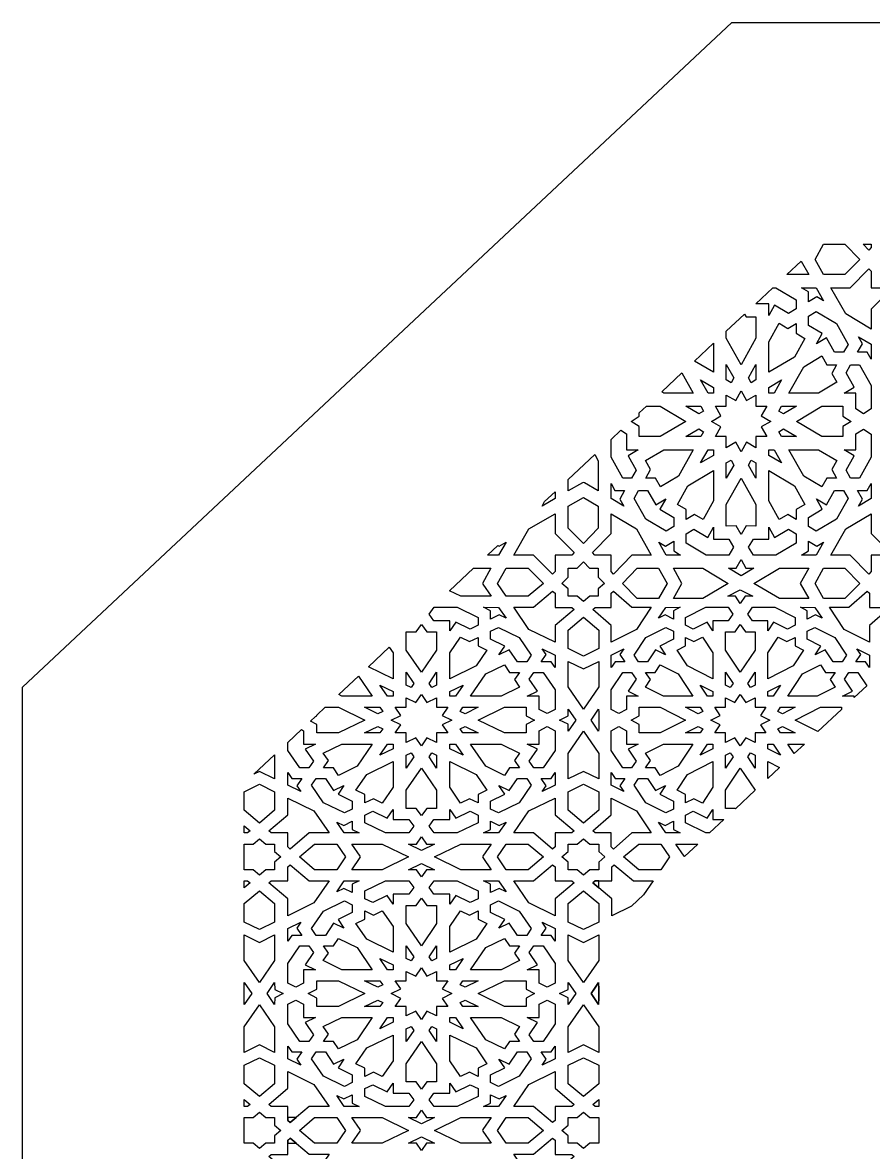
# Model space of a CAD drawing. Extents: x -340 to 340, y -250 to 250.
# Drawn here: x -340 to -148, y -5 to 250 of the extents above; entities that cross this region are included whole.
import ezdxf

# ---------------------------------------------------------------- set-up
doc = ezdxf.new("R2010")
doc.units = 0
doc.layers.add('LAYER_1', color=18, linetype='CONTINUOUS')

msp = doc.modelspace()

# ---------------------------------------------------------------- linework, layer by layer
at = {"layer": 'LAYER_1'}
for points in [[(-340, -250), (-340, 100), (-180, 250), (340, 250), (340, -250)], [(-154.43, 200), (-151.09, 196.56), (-154.43, 193.12), (-159.26, 193.12), (-161.19, 196.56), (-159.26, 200)], [(-148.53, 199.22), (-149.07, 198.67), (-150.36, 199.99), (-148.53, 199.99)], [(-162.6, 193.12), (-167.56, 193.12), (-164.31, 196.17)], [(-148.53, 193.9), (-148.53, 190.15), (-144.88, 190.15), (-144.34, 189.6), (-148.52, 185.31), (-148.52, 180.83), (-154.27, 184.25), (-157.6, 190.17), (-153.24, 190.17), (-149.07, 194.46)], [(-165.44, 187.46), (-165.44, 185.38), (-167.19, 184.34), (-170.33, 186.22), (-171.64, 183.89), (-171.64, 186.57), (-174.55, 186.57), (-170.72, 190.16), (-170.01, 190.16)], [(-160.93, 190.16), (-159.28, 187.24), (-160.81, 188.13), (-162.7, 187.01), (-162.7, 189.24), (-164.22, 190.17)], [(-176.72, 183.6), (-174.53, 183.61), (-174.53, 178.75), (-177.87, 172.8), (-181.21, 178.75), (-181.21, 180.33), (-177.08, 184.2)], [(-156.38, 182.08), (-153.75, 177.39), (-154.76, 175.59), (-156.78, 175.59), (-158.6, 178.83), (-160.85, 177.49), (-159.55, 179.81), (-162.7, 181.68), (-162.7, 183.75), (-160.95, 184.79)], [(-167.34, 181), (-165.44, 182.13), (-165.44, 179.88), (-163.49, 178.72), (-165.85, 174.52), (-171.64, 171.09), (-171.64, 177.96), (-169.28, 182.16)], [(-148.52, 177.41), (-148.52, 174.03), (-149.41, 175.59), (-151.59, 175.59), (-150.5, 177.53), (-151.37, 179.1)], [(-184.1, 171.09), (-188.37, 173.62), (-184.1, 177.62)], [(-158.53, 172.78), (-156.34, 172.78), (-157.43, 170.83), (-156.31, 168.83), (-160.4, 166.4), (-167.08, 166.4), (-163.74, 172.35), (-159.65, 174.77)], [(-188.66, 166.4), (-195.34, 166.4), (-195.79, 166.66), (-191.22, 170.95)], [(-179.54, 169.84), (-180.15, 168.74), (-181.21, 169.37), (-181.21, 172.82)], [(-174.53, 169.37), (-175.59, 168.74), (-176.2, 169.84), (-174.53, 172.82)], [(-148.52, 168.08), (-148.52, 162.85), (-150.27, 161.74), (-152.01, 162.84), (-152.01, 166.4), (-154.62, 166.4), (-152.36, 167.74), (-154.18, 170.98), (-153.17, 172.78), (-151.15, 172.78)], [(-184.1, 167.66), (-184.1, 166.4), (-185.33, 166.4), (-187, 169.38)], [(-170.42, 166.4), (-171.64, 166.4), (-171.64, 167.66), (-168.74, 169.38)], [(-176.65, 164.69), (-174.53, 165.95), (-174.53, 163.43), (-172.08, 163.43), (-173.31, 161.26), (-171.19, 160), (-173.31, 158.74), (-172.08, 156.57), (-174.53, 156.57), (-174.53, 154.05), (-176.65, 155.31), (-177.87, 153.13), (-179.09, 155.31), (-181.21, 154.05), (-181.21, 156.57), (-183.66, 156.57), (-182.44, 158.74), (-184.56, 160), (-182.44, 161.26), (-183.66, 163.43), (-181.21, 163.43), (-181.21, 165.95), (-179.09, 164.69), (-177.87, 166.87)], [(-196.12, 163.43), (-190.33, 160), (-196.12, 156.57), (-200.84, 156.57), (-200.84, 158.82), (-202.71, 160), (-200.84, 161.18), (-200.84, 161.93), (-199.23, 163.43)], [(-186.99, 163.43), (-186.38, 162.34), (-187.44, 161.71), (-190.34, 163.43)], [(-168.3, 161.71), (-169.36, 162.34), (-168.75, 163.43), (-165.4, 163.43)], [(-154.9, 161.18), (-153.03, 160), (-154.9, 158.82), (-154.9, 156.57), (-159.62, 156.57), (-165.41, 160), (-159.62, 163.43), (-154.9, 163.43)], [(-186.38, 157.66), (-186.99, 156.57), (-190.34, 156.57), (-187.44, 158.29)], [(-165.4, 156.57), (-168.75, 156.57), (-169.36, 157.66), (-168.3, 158.29)], [(-148.52, 157.15), (-148.52, 151.92), (-151.15, 147.22), (-153.17, 147.22), (-154.18, 149.02), (-152.36, 152.26), (-154.62, 153.6), (-152.01, 153.6), (-152.01, 157.16), (-150.27, 158.26)], [(-203.73, 157.16), (-203.73, 153.6), (-201.12, 153.6), (-203.38, 152.26), (-201.56, 149.02), (-202.57, 147.22), (-204.59, 147.22), (-207.22, 151.92), (-207.22, 155.94), (-205.04, 157.99)], [(-192, 147.65), (-196.09, 145.23), (-197.21, 147.22), (-199.4, 147.22), (-198.31, 149.17), (-199.44, 151.17), (-195.34, 153.6), (-188.66, 153.6)], [(-184.1, 152.34), (-187, 150.62), (-185.33, 153.6), (-184.1, 153.6)], [(-170.42, 153.6), (-168.74, 150.62), (-171.64, 152.34), (-171.64, 153.6)], [(-160.4, 153.6), (-156.31, 151.17), (-157.43, 149.17), (-156.34, 147.22), (-158.53, 147.22), (-159.65, 145.23), (-163.74, 147.65), (-167.08, 153.6)], [(-210.09, 151.12), (-210.1, 144.3), (-213.24, 146.17), (-213.45, 146.22), (-213.66, 146.17), (-216.89, 144.3), (-216.89, 146.88), (-210.88, 152.51)], [(-179.54, 150.16), (-181.21, 147.18), (-181.21, 150.63), (-180.15, 151.26)], [(-174.53, 150.63), (-174.53, 147.18), (-176.2, 150.16), (-175.59, 151.26)], [(-184.1, 142.04), (-186.46, 137.84), (-188.41, 139), (-190.3, 137.87), (-190.3, 140.12), (-192.25, 141.28), (-189.89, 145.48), (-184.1, 148.91)], [(-165.85, 145.48), (-163.49, 141.28), (-165.44, 140.12), (-165.44, 137.87), (-167.34, 139), (-169.28, 137.84), (-171.64, 142.04), (-171.64, 148.91)], [(-206.33, 144.41), (-204.15, 144.41), (-205.24, 142.47), (-204.37, 140.9), (-207.22, 142.59), (-207.23, 145.97)], [(-174.53, 141.25), (-174.53, 136.39), (-176.72, 136.4), (-177.87, 134.47), (-179.02, 136.4), (-181.21, 136.39), (-181.21, 141.25), (-177.87, 147.2)], [(-148.52, 142.59), (-151.37, 140.9), (-150.5, 142.47), (-151.59, 144.41), (-149.41, 144.41), (-148.52, 145.97)], [(-219.85, 142.59), (-222.77, 140.9), (-222.2, 141.9), (-219.84, 144.11)], [(-210.1, 140.87), (-210.1, 135.91), (-213.45, 132.47), (-216.89, 135.91), (-216.89, 140.87), (-213.45, 142.86)], [(-197.14, 141.17), (-194.89, 142.51), (-196.19, 140.19), (-193.04, 138.32), (-193.04, 136.25), (-194.79, 135.21), (-199.36, 137.92), (-201.99, 142.61), (-200.99, 144.41), (-198.96, 144.41)], [(-154.76, 144.41), (-153.75, 142.61), (-156.38, 137.92), (-160.95, 135.21), (-162.7, 136.25), (-162.7, 138.32), (-159.55, 140.19), (-160.85, 142.51), (-158.6, 141.17), (-156.78, 144.41)], [(-219.84, 134.69), (-215.54, 130.4), (-216.1, 129.85), (-219.85, 129.85), (-219.85, 126.1), (-220.4, 125.54), (-224.69, 129.83), (-229.17, 129.83), (-225.75, 135.75), (-219.84, 139.17)], [(-201.47, 135.75), (-198.14, 129.83), (-202.5, 129.83), (-206.68, 125.54), (-207.21, 126.1), (-207.21, 129.85), (-210.86, 129.85), (-211.4, 130.4), (-207.23, 134.69), (-207.23, 139.17)], [(-148.52, 134.69), (-144.34, 130.4), (-144.88, 129.85), (-148.53, 129.85), (-148.53, 126.1), (-149.07, 125.54), (-153.24, 129.83), (-157.6, 129.83), (-154.27, 135.75), (-148.52, 139.17)], [(-184.1, 133.43), (-180.63, 133.43), (-179.57, 131.64), (-180.64, 129.84), (-185.74, 129.84), (-190.3, 132.54), (-190.3, 134.62), (-188.56, 135.66), (-185.41, 133.78), (-184.1, 136.11)], [(-170.33, 133.78), (-167.19, 135.66), (-165.44, 134.62), (-165.44, 132.54), (-170.01, 129.84), (-175.1, 129.84), (-176.18, 131.64), (-175.11, 133.43), (-171.64, 133.43), (-171.64, 136.11)], [(-232.59, 129.84), (-235.07, 129.84), (-232.73, 132.03), (-232.47, 131.87), (-230.9, 132.76)], [(-193.04, 130.76), (-191.53, 129.83), (-194.81, 129.84), (-196.46, 132.76), (-194.93, 131.87), (-193.04, 132.99)], [(-160.81, 131.87), (-159.28, 132.76), (-160.93, 129.84), (-164.22, 129.83), (-162.7, 130.76), (-162.7, 132.99)], [(-212.06, 126.87), (-210.1, 126.87), (-210.1, 124.86), (-208.73, 123.44), (-210.1, 122.24), (-210.1, 120.55), (-212.04, 120.55), (-213.44, 119.35), (-214.86, 120.55), (-216.87, 120.55), (-216.87, 122.24), (-218.29, 123.44), (-216.88, 124.86), (-216.88, 126.87), (-214.87, 126.87), (-213.45, 128.28)], [(-176.78, 126.88), (-175.02, 126.86), (-177.87, 125.18), (-180.72, 126.86), (-178.96, 126.88), (-177.87, 128.82)], [(-234.31, 126.88), (-236.26, 123.44), (-236.17, 123.27), (-234.3, 120.54), (-241.13, 120.54), (-243.66, 121.78), (-238.23, 126.88)], [(-225.91, 126.88), (-222.48, 123.44), (-222.48, 123.44), (-225.91, 120.54), (-230.88, 120.54), (-232.87, 123.44), (-230.88, 126.88)], [(-194.55, 123.44), (-196.48, 120), (-201.31, 120), (-204.65, 123.44), (-201.31, 126.88), (-196.48, 126.88)], [(-180.76, 123.44), (-180.76, 123.44), (-180.76, 123.43), (-186.51, 120), (-193.14, 120), (-191.21, 123.44), (-193.14, 126.88), (-186.51, 126.88)], [(-162.6, 126.88), (-164.53, 123.44), (-162.6, 120), (-169.24, 120), (-174.99, 123.43), (-174.98, 123.44), (-174.99, 123.44), (-169.24, 126.88)], [(-154.43, 126.88), (-151.09, 123.44), (-154.43, 120), (-159.26, 120), (-161.19, 123.44), (-159.26, 126.88)], [(-219.85, 121.21), (-219.85, 118.04), (-216.1, 118.04), (-215.55, 117.57), (-219.84, 113.95), (-219.84, 110.17), (-225.75, 113.06), (-229.17, 118.05), (-224.69, 118.05), (-220.4, 121.67)], [(-202.5, 118.05), (-198.17, 118.05), (-201.48, 113.06), (-207.19, 110.17), (-207.19, 113.95), (-211.34, 117.57), (-210.8, 118.04), (-207.18, 118.04), (-207.18, 121.21), (-206.64, 121.67)], [(-175.22, 120.56), (-176.97, 120.55), (-178.05, 118.91), (-179.13, 120.55), (-180.87, 120.56), (-178.05, 121.98)], [(-148.92, 121.21), (-148.92, 118.04), (-145.29, 118.04), (-144.76, 117.57), (-148.9, 113.95), (-148.9, 110.17), (-154.62, 113.06), (-157.92, 118.05), (-153.6, 118.05), (-149.45, 121.67)], [(-237.23, 115.76), (-237.23, 114.01), (-239.02, 113.14), (-242.26, 114.72), (-243.6, 112.75), (-243.6, 115.02), (-247.17, 115.02), (-248.26, 116.53), (-247.16, 118.05), (-241.92, 118.05)], [(-232.59, 118.04), (-230.9, 115.58), (-232.47, 116.33), (-234.41, 115.38), (-234.41, 117.27), (-235.97, 118.05)], [(-193.11, 117.27), (-193.11, 115.38), (-194.98, 116.33), (-196.5, 115.58), (-194.87, 118.04), (-191.6, 118.05)], [(-180.8, 118.05), (-179.73, 116.53), (-180.79, 115.02), (-184.23, 115.02), (-184.23, 112.75), (-185.53, 114.72), (-188.66, 113.14), (-190.39, 114.01), (-190.39, 115.76), (-185.86, 118.05)], [(-165.7, 115.76), (-165.7, 114.01), (-167.44, 113.14), (-170.56, 114.72), (-171.86, 112.75), (-171.86, 115.02), (-175.31, 115.02), (-176.37, 116.53), (-175.3, 118.05), (-170.24, 118.05)], [(-161.23, 118.04), (-159.59, 115.58), (-161.11, 116.33), (-162.98, 115.38), (-162.98, 117.27), (-164.49, 118.05)], [(-210, 112.92), (-210, 108.73), (-213.44, 107.05), (-216.88, 108.73), (-216.88, 112.92), (-213.44, 115.82)], [(-248.82, 112.51), (-246.57, 112.51), (-246.57, 108.41), (-250, 103.39), (-253.44, 108.41), (-253.44, 112.51), (-251.18, 112.51), (-250, 114.13)], [(-227.92, 111.22), (-225.21, 107.26), (-226.25, 105.75), (-228.33, 105.75), (-230.2, 108.48), (-232.51, 107.35), (-231.18, 109.3), (-234.41, 110.88), (-234.41, 112.64), (-232.62, 113.51)], [(-193.11, 112.64), (-193.11, 110.88), (-196.23, 109.3), (-194.94, 107.35), (-197.18, 108.48), (-198.99, 105.75), (-201, 105.75), (-202, 107.26), (-199.38, 111.22), (-194.84, 113.51)], [(-176.91, 112.51), (-174.73, 112.51), (-174.73, 108.41), (-178.05, 103.39), (-181.37, 108.41), (-181.37, 112.51), (-179.19, 112.51), (-178.05, 114.13)], [(-156.72, 111.22), (-154.1, 107.26), (-155.1, 105.75), (-157.11, 105.75), (-158.91, 108.48), (-161.15, 107.35), (-159.86, 109.3), (-162.98, 110.88), (-162.98, 112.64), (-161.25, 113.51)], [(-239.18, 110.31), (-237.23, 111.26), (-237.23, 109.37), (-235.23, 108.39), (-237.65, 104.84), (-243.6, 101.94), (-243.6, 107.74), (-241.17, 111.29)], [(-184.23, 107.74), (-184.23, 101.94), (-189.98, 104.84), (-192.32, 108.39), (-190.39, 109.37), (-190.39, 111.26), (-188.51, 110.31), (-186.58, 111.29)], [(-167.59, 110.31), (-165.7, 111.26), (-165.7, 109.37), (-163.77, 108.39), (-166.12, 104.84), (-171.86, 101.94), (-171.86, 107.74), (-169.52, 111.29)], [(-256.4, 107.74), (-256.4, 101.94), (-261.94, 104.64), (-257.28, 109.02)], [(-219.85, 107.28), (-219.84, 104.43), (-220.76, 105.75), (-223, 105.75), (-221.88, 107.38), (-222.77, 108.71)], [(-205.22, 107.38), (-204.14, 105.75), (-206.3, 105.75), (-207.19, 104.43), (-207.18, 107.28), (-204.36, 108.71)], [(-148.91, 107.28), (-148.9, 104.43), (-149.8, 105.75), (-151.96, 105.75), (-150.88, 107.38), (-151.73, 108.71)], [(-230.13, 103.37), (-227.87, 103.37), (-229, 101.72), (-227.84, 100.04), (-232.05, 97.99), (-238.92, 97.99), (-235.48, 103.01), (-231.28, 105.06)], [(-210, 100.08), (-213.44, 95.09), (-213.44, 95.09), (-213.45, 95.09), (-216.88, 100.08), (-216.88, 105.83), (-213.44, 104.16), (-210, 105.83)], [(-192.08, 103.01), (-188.76, 97.99), (-195.39, 97.99), (-199.46, 100.04), (-198.34, 101.72), (-199.42, 103.37), (-197.25, 103.37), (-196.13, 105.06)], [(-158.84, 103.37), (-156.67, 103.37), (-157.76, 101.72), (-156.64, 100.04), (-160.7, 97.99), (-167.34, 97.99), (-164.02, 103.01), (-159.96, 105.06)], [(-261.09, 97.99), (-267.96, 97.99), (-268.67, 98.34), (-264.2, 102.53)], [(-251.72, 100.89), (-252.35, 99.97), (-253.44, 100.5), (-253.44, 103.4)], [(-246.57, 100.5), (-247.66, 99.97), (-248.29, 100.89), (-246.57, 103.4)], [(-219.84, 99.41), (-219.84, 94.99), (-221.64, 94.05), (-223.43, 94.98), (-223.43, 97.99), (-226.11, 97.99), (-223.79, 99.12), (-225.66, 101.85), (-224.62, 103.37), (-222.55, 103.37)], [(-202.57, 103.37), (-201.57, 101.85), (-203.37, 99.12), (-201.13, 97.99), (-203.72, 97.99), (-203.72, 94.98), (-205.45, 94.05), (-207.19, 94.99), (-207.19, 99.41), (-204.57, 103.37)], [(-179.7, 100.89), (-180.31, 99.97), (-181.37, 100.5), (-181.37, 103.4)], [(-174.73, 100.5), (-175.78, 99.97), (-176.39, 100.89), (-174.73, 103.4)], [(-149.54, 100.36), (-152.37, 97.7), (-152.37, 97.99), (-154.97, 97.99), (-152.72, 99.12), (-154.53, 101.85), (-153.53, 103.37), (-151.52, 103.37)], [(-256.4, 99.05), (-256.4, 97.99), (-257.66, 97.99), (-259.39, 100.51)], [(-242.34, 97.99), (-243.6, 97.99), (-243.6, 99.05), (-240.62, 100.51)], [(-184.23, 99.05), (-184.23, 97.99), (-185.45, 97.99), (-187.11, 100.51)], [(-170.65, 97.99), (-171.86, 97.99), (-171.86, 99.05), (-168.98, 100.51)], [(-248.75, 96.55), (-246.57, 97.61), (-246.57, 95.48), (-244.05, 95.48), (-245.31, 93.65), (-243.13, 92.58), (-245.31, 91.52), (-244.05, 89.69), (-246.57, 89.69), (-246.57, 87.56), (-248.75, 88.62), (-250, 86.79), (-251.26, 88.62), (-253.44, 87.56), (-253.44, 89.69), (-255.95, 89.69), (-254.69, 91.52), (-256.87, 92.58), (-254.69, 93.65), (-255.95, 95.48), (-253.44, 95.48), (-253.44, 97.61), (-251.26, 96.55), (-250, 98.38)], [(-176.83, 96.55), (-174.73, 97.61), (-174.73, 95.48), (-172.3, 95.48), (-173.51, 93.65), (-171.41, 92.58), (-173.51, 91.52), (-172.3, 89.69), (-174.73, 89.69), (-174.73, 87.56), (-176.83, 88.62), (-178.05, 86.79), (-179.26, 88.62), (-181.37, 87.56), (-181.37, 89.69), (-183.79, 89.69), (-182.58, 91.52), (-184.68, 92.58), (-182.58, 93.65), (-183.79, 95.48), (-181.37, 95.48), (-181.37, 97.61), (-179.26, 96.55), (-178.05, 98.38)], [(-262.81, 92.58), (-268.75, 89.69), (-273.61, 89.69), (-273.61, 91.59), (-275.06, 92.34), (-273.91, 93.42), (-273.61, 93.58), (-273.61, 93.71), (-271.71, 95.48), (-268.75, 95.48)], [(-258.75, 94.56), (-259.84, 94.03), (-262.82, 95.48), (-259.38, 95.48)], [(-237.19, 95.48), (-240.17, 94.03), (-241.26, 94.56), (-240.63, 95.48)], [(-226.4, 95.48), (-226.4, 93.58), (-224.48, 92.58), (-226.4, 91.59), (-226.4, 89.69), (-231.25, 89.69), (-237.2, 92.58), (-231.25, 95.48)], [(-215.18, 92.58), (-216.86, 90.11), (-216.88, 91.64), (-218.82, 92.58), (-216.88, 93.53), (-216.86, 95.06)], [(-210.01, 94.43), (-210.01, 90.74), (-210.02, 90.11), (-211.7, 92.58), (-210.02, 95.06)], [(-190.42, 92.58), (-196.16, 89.69), (-200.85, 89.69), (-200.85, 91.59), (-202.71, 92.58), (-200.85, 93.58), (-200.85, 95.48), (-196.16, 95.48)], [(-186.49, 94.56), (-187.55, 94.03), (-190.43, 95.48), (-187.1, 95.48)], [(-165.66, 95.48), (-168.54, 94.03), (-169.6, 94.56), (-168.99, 95.48)], [(-155.24, 95.48), (-155.24, 95.01), (-160.58, 90.01), (-165.68, 92.58), (-159.93, 95.48)], [(-276.58, 90.19), (-276.58, 87.18), (-273.89, 87.18), (-276.22, 86.05), (-274.35, 83.31), (-275.38, 81.8), (-277.46, 81.8), (-280.17, 85.76), (-280.17, 87.56), (-277.08, 90.45)], [(-258.75, 90.61), (-259.38, 89.69), (-262.82, 89.69), (-259.84, 91.14)], [(-237.19, 89.69), (-240.63, 89.69), (-241.26, 90.61), (-240.17, 91.14)], [(-219.84, 90.18), (-219.84, 85.76), (-222.55, 81.8), (-224.62, 81.8), (-225.66, 83.31), (-223.79, 86.05), (-226.11, 87.18), (-223.43, 87.18), (-223.43, 90.19), (-221.64, 91.12)], [(-210, 85.09), (-210, 79.34), (-213.44, 81.01), (-216.88, 79.34), (-216.88, 85.09), (-213.45, 90.08), (-213.44, 90.08), (-213.44, 90.08)], [(-203.72, 90.19), (-203.72, 87.18), (-201.13, 87.18), (-203.37, 86.05), (-201.57, 83.31), (-202.57, 81.8), (-204.57, 81.8), (-207.19, 85.76), (-207.19, 90.18), (-205.45, 91.12)], [(-186.49, 90.61), (-187.1, 89.69), (-190.43, 89.69), (-187.55, 91.14)], [(-165.66, 89.69), (-168.99, 89.69), (-169.6, 90.61), (-168.54, 91.14)], [(-261.09, 87.18), (-264.53, 82.16), (-268.72, 80.11), (-269.88, 81.8), (-272.13, 81.8), (-271.01, 83.45), (-272.16, 85.13), (-267.96, 87.18)], [(-256.4, 87.18), (-256.4, 86.12), (-259.39, 84.66), (-257.66, 87.18)], [(-240.62, 84.66), (-243.6, 86.12), (-243.6, 87.18), (-242.34, 87.18)], [(-227.84, 85.13), (-229, 83.45), (-227.87, 81.8), (-230.13, 81.8), (-231.28, 80.11), (-235.48, 82.16), (-238.92, 87.18), (-232.05, 87.18)], [(-188.76, 87.18), (-192.08, 82.16), (-196.13, 80.11), (-197.25, 81.8), (-199.42, 81.8), (-198.34, 83.45), (-199.46, 85.13), (-195.39, 87.18)], [(-184.23, 87.18), (-184.23, 86.12), (-187.11, 84.66), (-185.45, 87.18)], [(-168.98, 84.66), (-171.86, 86.12), (-171.86, 87.18), (-170.65, 87.18)], [(-165.91, 85.02), (-167.34, 87.18), (-163.6, 87.18)], [(-283.13, 79.34), (-286.56, 81.01), (-287.79, 80.41), (-283.13, 84.78)], [(-251.72, 84.28), (-253.44, 81.76), (-253.44, 84.67), (-252.35, 85.2)], [(-246.57, 84.67), (-246.57, 81.76), (-248.29, 84.28), (-247.66, 85.2)], [(-179.7, 84.28), (-181.37, 81.76), (-181.37, 84.67), (-180.31, 85.2)], [(-174.73, 84.67), (-174.73, 81.76), (-176.39, 84.28), (-175.78, 85.2)], [(-256.4, 77.43), (-258.83, 73.88), (-260.83, 74.85), (-262.78, 73.9), (-262.78, 75.8), (-264.78, 76.78), (-262.35, 80.33), (-256.4, 83.22)], [(-246.57, 76.76), (-246.57, 72.66), (-248.82, 72.66), (-250, 71.04), (-251.18, 72.66), (-253.44, 72.66), (-253.44, 76.76), (-250, 81.78)], [(-237.65, 80.33), (-235.23, 76.78), (-237.23, 75.8), (-237.23, 73.9), (-239.18, 74.85), (-241.17, 73.88), (-243.6, 77.43), (-243.6, 83.22)], [(-184.23, 77.43), (-186.58, 73.88), (-188.51, 74.85), (-190.39, 73.9), (-190.39, 75.8), (-192.32, 76.78), (-189.98, 80.33), (-184.23, 83.22)], [(-174.73, 76.76), (-174.73, 76.75), (-179.15, 72.6), (-179.19, 72.66), (-181.37, 72.66), (-181.37, 76.76), (-178.05, 81.78)], [(-169.23, 81.9), (-171.86, 79.43), (-171.86, 83.22)], [(-279.25, 79.42), (-277.01, 79.42), (-278.13, 77.79), (-277.24, 76.46), (-280.16, 77.89), (-280.17, 80.74)], [(-269.81, 76.69), (-267.49, 77.82), (-268.83, 75.87), (-265.6, 74.29), (-265.6, 72.53), (-267.39, 71.66), (-272.08, 73.94), (-274.79, 77.91), (-273.76, 79.42), (-271.68, 79.42)], [(-226.25, 79.42), (-225.21, 77.91), (-227.92, 73.94), (-232.62, 71.66), (-234.41, 72.53), (-234.41, 74.29), (-231.18, 75.87), (-232.51, 77.82), (-230.2, 76.69), (-228.33, 79.42)], [(-219.85, 77.89), (-222.77, 76.46), (-221.88, 77.79), (-223, 79.42), (-220.76, 79.42), (-219.84, 80.74)], [(-206.3, 79.42), (-204.14, 79.42), (-205.22, 77.79), (-204.36, 76.46), (-207.18, 77.89), (-207.19, 80.74)], [(-197.18, 76.69), (-194.94, 77.82), (-196.23, 75.87), (-193.11, 74.29), (-193.11, 72.53), (-194.84, 71.66), (-199.38, 73.94), (-202, 77.91), (-201, 79.42), (-198.99, 79.42)], [(-283.13, 76.44), (-283.13, 72.25), (-286.56, 69.35), (-290, 72.25), (-290, 76.44), (-286.56, 78.12)], [(-210, 76.44), (-210, 72.25), (-213.44, 69.35), (-216.88, 72.25), (-216.88, 76.44), (-213.44, 78.12)], [(-274.26, 72.11), (-270.84, 67.12), (-275.31, 67.12), (-279.6, 63.5), (-280.16, 63.96), (-280.16, 67.13), (-283.91, 67.13), (-284.46, 67.6), (-280.17, 71.22), (-280.17, 75)], [(-219.84, 71.22), (-215.55, 67.6), (-216.1, 67.13), (-219.85, 67.13), (-219.85, 63.96), (-220.4, 63.5), (-224.69, 67.12), (-229.17, 67.12), (-225.75, 72.11), (-219.84, 75)], [(-201.48, 72.11), (-198.17, 67.12), (-202.5, 67.12), (-206.64, 63.5), (-207.18, 63.96), (-207.18, 67.13), (-210.8, 67.13), (-211.34, 67.6), (-207.19, 71.22), (-207.19, 75)], [(-256.4, 70.15), (-252.84, 70.15), (-251.74, 68.64), (-252.85, 67.12), (-258.09, 67.12), (-262.78, 69.41), (-262.78, 71.16), (-260.98, 72.03), (-257.75, 70.45), (-256.4, 72.42)], [(-242.26, 70.45), (-239.02, 72.03), (-237.23, 71.16), (-237.23, 69.41), (-241.92, 67.12), (-247.16, 67.12), (-248.26, 68.64), (-247.17, 70.15), (-243.6, 70.15), (-243.6, 72.42)], [(-184.23, 70.15), (-181.76, 70.15), (-185, 67.12), (-185.86, 67.12), (-190.39, 69.41), (-190.39, 71.16), (-188.66, 72.03), (-185.53, 70.45), (-184.23, 72.42)], [(-265.6, 67.9), (-264.04, 67.12), (-267.41, 67.13), (-269.1, 69.59), (-267.53, 68.84), (-265.6, 69.79)], [(-232.47, 68.84), (-230.9, 69.59), (-232.59, 67.13), (-235.97, 67.12), (-234.41, 67.9), (-234.41, 69.79)], [(-193.11, 67.9), (-191.6, 67.12), (-194.87, 67.13), (-196.5, 69.59), (-194.98, 68.84), (-193.11, 69.79)], [(-288.67, 67.6), (-289.22, 67.13), (-289.99, 67.13), (-289.99, 68.71)], [(-285.15, 64.62), (-283.14, 64.62), (-283.14, 62.93), (-281.72, 61.72), (-283.14, 60.52), (-283.14, 58.82), (-285.15, 58.82), (-286.56, 57.63), (-287.98, 58.82), (-289.99, 58.82), (-289.99, 60.52), (-289.99, 61.72), (-289.99, 62.93), (-289.99, 64.62), (-287.98, 64.62), (-286.56, 65.82)], [(-267.14, 61.72), (-269.13, 58.82), (-274.1, 58.82), (-277.54, 61.72), (-274.1, 64.63), (-269.13, 64.63)], [(-252.96, 61.72), (-258.88, 58.82), (-265.7, 58.82), (-263.84, 61.55), (-263.78, 61.72), (-263.84, 61.9), (-265.7, 64.63), (-258.88, 64.63)], [(-248.88, 64.62), (-247.08, 64.61), (-250, 63.19), (-252.93, 64.61), (-251.12, 64.62), (-250, 66.26)], [(-234.3, 64.63), (-236.17, 61.9), (-236.22, 61.72), (-236.17, 61.55), (-234.3, 58.82), (-241.13, 58.82), (-247.05, 61.72), (-241.13, 64.63)], [(-225.91, 64.63), (-222.47, 61.72), (-225.91, 58.82), (-230.88, 58.82), (-232.87, 61.72), (-230.88, 64.63)], [(-212.02, 64.62), (-210.01, 64.62), (-210.01, 62.93), (-208.59, 61.72), (-210.01, 60.52), (-210.01, 58.82), (-212.02, 58.82), (-213.44, 57.63), (-213.44, 57.63), (-213.44, 57.63), (-214.86, 58.82), (-216.87, 58.82), (-216.87, 60.52), (-218.29, 61.72), (-216.87, 62.93), (-216.87, 64.62), (-214.86, 64.62), (-213.44, 65.82)], [(-194.02, 61.72), (-196, 58.82), (-200.97, 58.82), (-204.41, 61.72), (-200.97, 64.63), (-196, 64.63)], [(-190.68, 61.79), (-190.71, 61.9), (-192.58, 64.63), (-187.65, 64.63)], [(-275.31, 56.33), (-270.84, 56.33), (-274.26, 51.34), (-280.17, 48.45), (-280.17, 52.23), (-284.46, 55.85), (-283.91, 56.32), (-280.16, 56.32), (-280.16, 59.48), (-279.6, 59.95)], [(-247.08, 58.84), (-248.88, 58.82), (-250, 57.19), (-251.12, 58.82), (-252.93, 58.84), (-250, 60.26)], [(-219.85, 59.48), (-219.85, 56.32), (-216.1, 56.32), (-215.55, 55.85), (-219.84, 52.23), (-219.84, 48.45), (-225.75, 51.34), (-229.17, 56.33), (-224.69, 56.33), (-220.4, 59.95)], [(-202.19, 56.33), (-197.71, 56.33), (-199.87, 53.18), (-202.6, 50.62), (-207.04, 48.45), (-207.04, 52.23), (-210.01, 54.73), (-210.01, 54.73), (-211.34, 55.85), (-210.78, 56.32), (-210.01, 56.32), (-207.03, 56.32), (-207.03, 59.48), (-206.48, 59.95)], [(-289.22, 56.32), (-288.67, 55.85), (-289.99, 54.73), (-289.99, 56.32)], [(-265.6, 55.55), (-265.6, 53.66), (-267.53, 54.6), (-269.1, 53.85), (-267.41, 56.32), (-264.04, 56.33)], [(-252.85, 56.33), (-251.74, 54.8), (-252.84, 53.29), (-256.4, 53.29), (-256.4, 51.03), (-257.75, 52.99), (-260.98, 51.41), (-262.78, 52.29), (-262.78, 54.04), (-258.09, 56.33)], [(-237.23, 54.04), (-237.23, 52.29), (-239.02, 51.41), (-242.26, 52.99), (-243.6, 51.03), (-243.6, 53.29), (-247.17, 53.29), (-248.26, 54.8), (-247.16, 56.33), (-241.92, 56.33)], [(-232.59, 56.32), (-230.9, 53.85), (-232.47, 54.6), (-234.41, 53.66), (-234.41, 55.55), (-235.97, 56.33)], [(-210.01, 56.32), (-210.78, 56.32), (-211.34, 55.85), (-210.01, 54.73)], [(-283.13, 51.2), (-283.13, 47), (-286.56, 45.33), (-290, 47), (-290, 51.2), (-286.56, 54.09)], [(-210, 51.2), (-210, 47), (-213.44, 45.33), (-216.88, 47), (-216.88, 51.2), (-213.44, 54.09)], [(-265.6, 50.92), (-265.6, 49.16), (-268.83, 47.58), (-267.49, 45.63), (-269.81, 46.75), (-271.68, 44.02), (-273.76, 44.02), (-274.79, 45.54), (-272.08, 49.5), (-267.39, 51.79)], [(-248.82, 50.79), (-246.57, 50.79), (-246.57, 46.69), (-250, 41.67), (-253.44, 46.69), (-253.44, 50.79), (-251.18, 50.79), (-250, 52.41)], [(-227.92, 49.5), (-225.21, 45.54), (-226.25, 44.02), (-228.33, 44.02), (-230.2, 46.75), (-232.51, 45.63), (-231.18, 47.58), (-234.41, 49.16), (-234.41, 50.92), (-232.62, 51.79)], [(-256.4, 46.02), (-256.4, 40.22), (-262.35, 43.12), (-264.78, 46.67), (-262.78, 47.64), (-262.78, 49.54), (-260.83, 48.59), (-258.83, 49.57)], [(-239.18, 48.59), (-237.23, 49.54), (-237.23, 47.64), (-235.23, 46.67), (-237.65, 43.12), (-243.6, 40.22), (-243.6, 46.02), (-241.17, 49.57)], [(-278.13, 45.66), (-277.01, 44.02), (-279.25, 44.02), (-280.17, 42.71), (-280.16, 45.56), (-277.24, 46.99)], [(-219.85, 45.56), (-219.84, 42.71), (-220.76, 44.02), (-223, 44.02), (-221.88, 45.66), (-222.77, 46.99)], [(-283.13, 38.35), (-286.56, 33.37), (-286.56, 33.37), (-286.57, 33.37), (-290, 38.35), (-290, 44.11), (-286.56, 42.44), (-283.13, 44.11)], [(-213.44, 42.44), (-210, 44.11), (-210, 38.35), (-213.44, 33.37), (-213.44, 33.37), (-213.45, 33.37), (-216.88, 38.35), (-216.88, 44.11)], [(-275.38, 41.65), (-274.35, 40.13), (-276.22, 37.4), (-273.89, 36.27), (-276.58, 36.27), (-276.58, 33.26), (-278.37, 32.33), (-280.17, 33.26), (-280.17, 37.69), (-277.46, 41.65)], [(-264.53, 41.29), (-261.09, 36.27), (-267.96, 36.27), (-272.16, 38.32), (-271.01, 40), (-272.13, 41.65), (-269.88, 41.65), (-268.72, 43.33)], [(-251.72, 39.17), (-252.35, 38.24), (-253.44, 38.78), (-253.44, 41.68)], [(-246.57, 38.78), (-247.66, 38.24), (-248.29, 39.17), (-246.57, 41.68)], [(-230.13, 41.65), (-227.87, 41.65), (-229, 40), (-227.84, 38.32), (-232.05, 36.27), (-238.92, 36.27), (-235.48, 41.29), (-231.28, 43.33)], [(-219.84, 37.69), (-219.84, 33.26), (-221.64, 32.33), (-223.43, 33.26), (-223.43, 36.27), (-226.11, 36.27), (-223.79, 37.4), (-225.66, 40.13), (-224.62, 41.65), (-222.55, 41.65)], [(-256.4, 37.33), (-256.4, 36.27), (-257.66, 36.27), (-259.39, 38.78)], [(-242.34, 36.27), (-243.6, 36.27), (-243.6, 37.33), (-240.62, 38.78)], [(-248.75, 34.82), (-246.57, 35.88), (-246.57, 33.76), (-244.05, 33.76), (-245.31, 31.92), (-243.13, 30.86), (-245.31, 29.8), (-244.05, 27.96), (-246.57, 27.96), (-246.57, 25.84), (-248.75, 26.9), (-250, 25.06), (-251.26, 26.9), (-253.44, 25.84), (-253.44, 27.96), (-255.95, 27.96), (-254.69, 29.8), (-256.87, 30.86), (-254.69, 31.92), (-255.95, 33.76), (-253.44, 33.76), (-253.44, 35.88), (-251.26, 34.82), (-250, 36.66)], [(-288.3, 30.86), (-289.99, 28.39), (-289.99, 29.02), (-289.99, 32.7), (-289.99, 33.34)], [(-283.12, 31.81), (-281.19, 30.86), (-283.12, 29.92), (-283.14, 28.39), (-284.83, 30.86), (-283.14, 33.34)], [(-262.81, 30.86), (-268.75, 27.96), (-273.61, 27.96), (-273.61, 29.87), (-275.53, 30.86), (-273.61, 31.86), (-273.61, 33.76), (-268.75, 33.76)], [(-258.75, 32.84), (-259.84, 32.31), (-262.82, 33.76), (-259.38, 33.76)], [(-237.19, 33.76), (-240.17, 32.31), (-241.26, 32.84), (-240.63, 33.76)], [(-226.4, 33.76), (-226.4, 31.86), (-224.48, 30.86), (-226.4, 29.87), (-226.4, 27.96), (-231.25, 27.96), (-237.2, 30.86), (-231.25, 33.76)], [(-215.18, 30.86), (-216.86, 28.39), (-216.88, 29.92), (-218.82, 30.86), (-216.88, 31.81), (-216.86, 33.34)], [(-210, 31.83), (-210, 29.9), (-210.02, 28.39), (-210.02, 28.39), (-210.02, 28.39), (-211.7, 30.86), (-210.02, 33.34), (-210.02, 33.33), (-210.02, 33.34)], [(-210.02, 33.33), (-211.7, 30.86), (-210.02, 28.39), (-210.01, 29.02), (-210.01, 32.7)], [(-283.13, 23.37), (-283.13, 17.61), (-286.56, 19.29), (-290, 17.61), (-290, 23.38), (-286.57, 28.36), (-286.56, 28.36), (-286.56, 28.36)], [(-276.58, 28.47), (-276.58, 25.46), (-273.89, 25.46), (-276.22, 24.32), (-274.35, 21.59), (-275.38, 20.08), (-277.46, 20.08), (-280.17, 24.04), (-280.17, 28.46), (-278.37, 29.39)], [(-258.75, 28.88), (-259.38, 27.96), (-262.82, 27.96), (-259.84, 29.42)], [(-237.19, 27.96), (-240.63, 27.96), (-241.26, 28.88), (-240.17, 29.42)], [(-219.84, 28.46), (-219.84, 24.04), (-222.55, 20.08), (-224.62, 20.08), (-225.66, 21.59), (-223.79, 24.32), (-226.11, 25.46), (-223.43, 25.46), (-223.43, 28.47), (-221.64, 29.39)], [(-210, 23.37), (-210, 17.61), (-213.44, 19.29), (-216.88, 17.61), (-216.88, 23.37), (-213.45, 28.36), (-213.44, 28.36), (-213.44, 28.36)], [(-261.09, 25.46), (-264.53, 20.44), (-268.72, 18.39), (-269.88, 20.08), (-272.13, 20.08), (-271.01, 21.72), (-272.16, 23.41), (-267.96, 25.46)], [(-256.4, 25.46), (-256.4, 24.39), (-259.39, 22.94), (-257.66, 25.46)], [(-251.72, 22.56), (-253.44, 20.04), (-253.44, 22.95), (-252.35, 23.48)], [(-246.57, 22.95), (-246.57, 20.04), (-248.29, 22.56), (-247.66, 23.48)], [(-240.62, 22.94), (-243.6, 24.39), (-243.6, 25.46), (-242.34, 25.46)], [(-227.84, 23.41), (-229, 21.72), (-227.87, 20.08), (-230.13, 20.08), (-231.28, 18.39), (-235.48, 20.44), (-238.92, 25.46), (-232.05, 25.46)], [(-256.4, 15.7), (-258.83, 12.15), (-260.83, 13.13), (-262.78, 12.18), (-262.78, 14.08), (-264.78, 15.06), (-262.35, 18.6), (-256.4, 21.5)], [(-237.65, 18.6), (-235.23, 15.06), (-237.23, 14.08), (-237.23, 12.18), (-239.18, 13.13), (-241.17, 12.15), (-243.6, 15.7), (-243.6, 21.5)], [(-279.25, 17.7), (-277.01, 17.7), (-278.13, 16.06), (-277.24, 14.74), (-280.16, 16.16), (-280.17, 19.02)], [(-246.57, 15.03), (-246.57, 10.93), (-248.82, 10.94), (-250, 9.31), (-251.18, 10.94), (-253.44, 10.93), (-253.44, 15.03), (-250, 20.05)], [(-219.85, 16.16), (-222.77, 14.74), (-221.88, 16.06), (-223, 17.7), (-220.76, 17.7), (-219.84, 19.02)], [(-283.13, 14.72), (-283.13, 10.53), (-286.56, 7.63), (-290, 10.53), (-290, 14.72), (-286.56, 16.39)], [(-269.81, 14.97), (-267.49, 16.1), (-268.83, 14.14), (-265.6, 12.56), (-265.6, 10.81), (-267.39, 9.93), (-272.08, 12.22), (-274.79, 16.18), (-273.76, 17.7), (-271.68, 17.7)], [(-226.25, 17.7), (-225.21, 16.18), (-227.92, 12.22), (-232.62, 9.93), (-234.41, 10.81), (-234.41, 12.56), (-231.18, 14.14), (-232.51, 16.1), (-230.2, 14.97), (-228.33, 17.7)], [(-210, 14.72), (-210, 10.53), (-213.44, 7.63), (-216.88, 10.53), (-216.88, 14.72), (-213.44, 16.39)], [(-274.26, 10.39), (-270.84, 5.4), (-275.31, 5.4), (-279.6, 1.77), (-280.16, 2.24), (-280.16, 2.25), (-279.6, 1.78), (-278.28, 2.9), (-280.16, 2.9), (-280.16, 5.41), (-283.91, 5.41), (-284.46, 5.87), (-280.17, 9.5), (-280.17, 13.27)], [(-219.84, 9.5), (-215.55, 5.87), (-216.1, 5.41), (-219.85, 5.41), (-219.85, 2.24), (-220.4, 1.77), (-224.69, 5.4), (-229.17, 5.4), (-225.75, 10.39), (-219.84, 13.27)], [(-256.4, 8.43), (-252.84, 8.43), (-251.74, 6.92), (-252.85, 5.4), (-258.09, 5.4), (-262.78, 7.68), (-262.78, 9.44), (-260.98, 10.31), (-257.75, 8.73), (-256.4, 10.69)], [(-242.26, 8.73), (-239.02, 10.31), (-237.23, 9.44), (-237.23, 7.68), (-241.92, 5.4), (-247.16, 5.4), (-248.26, 6.92), (-247.17, 8.43), (-243.6, 8.43), (-243.6, 10.69)], [(-265.6, 6.18), (-264.04, 5.4), (-267.41, 5.4), (-269.1, 7.87), (-267.53, 7.12), (-265.6, 8.06)], [(-232.47, 7.12), (-230.9, 7.87), (-232.59, 5.4), (-235.97, 5.4), (-234.41, 6.18), (-234.41, 8.06)], [(-288.67, 5.87), (-289.22, 5.41), (-289.99, 5.41), (-289.99, 6.99)], [(-210.01, 5.41), (-210.78, 5.41), (-211.34, 5.87), (-210.01, 6.99)], [(-285.15, 2.9), (-283.14, 2.9), (-283.14, 1.2), (-281.72, 0), (-283.14, -1.2), (-283.14, -2.9), (-285.15, -2.9), (-286.56, -4.09), (-287.98, -2.9), (-289.99, -2.9), (-289.99, -1.2), (-289.99, 0), (-289.99, 1.2), (-289.99, 2.9), (-287.98, 2.9), (-286.56, 4.09)], [(-280.16, 2.25), (-280.16, 2.25), (-280.16, 2.9), (-280.16, 2.9)], [(-267.14, 0), (-269.13, -2.91), (-274.1, -2.9), (-277.54, 0), (-274.1, 2.91), (-269.13, 2.91)], [(-252.96, 0), (-258.88, -2.91), (-265.7, -2.91), (-263.84, -0.18), (-263.78, 0), (-263.84, 0.18), (-265.7, 2.91), (-258.88, 2.91)], [(-248.88, 2.9), (-247.08, 2.89), (-250, 1.47), (-252.93, 2.89), (-251.12, 2.9), (-250, 4.54)], [(-234.3, 2.91), (-236.17, 0.18), (-236.22, 0), (-236.17, -0.18), (-234.3, -2.91), (-241.13, -2.91), (-247.05, 0), (-241.13, 2.91)], [(-225.91, 2.91), (-222.47, 0), (-225.91, -2.9), (-230.88, -2.91), (-232.87, 0), (-230.88, 2.91)], [(-212.02, 2.9), (-210.01, 2.9), (-210.01, 1.2), (-210.01, 0), (-210.01, -1.2), (-210.01, -2.9), (-212.02, -2.9), (-213.44, -4.09), (-214.86, -2.9), (-216.87, -2.9), (-216.87, -1.2), (-218.29, 0), (-216.87, 1.2), (-216.87, 2.9), (-214.86, 2.9), (-213.44, 4.09)], [(-275.31, -5.4), (-270.84, -5.4), (-274.26, -10.39), (-280.17, -13.27), (-280.17, -9.5), (-284.46, -5.87), (-283.91, -5.41), (-280.16, -5.41), (-280.16, -2.9), (-280.16, -2.9), (-280.16, -2.25), (-280.16, -2.25), (-280.16, -2.9), (-278.28, -2.9), (-279.6, -1.78), (-280.16, -2.25), (-280.16, -2.24), (-279.6, -1.77)], [(-247.08, -2.89), (-248.88, -2.9), (-250, -4.54), (-251.12, -2.9), (-252.93, -2.89), (-250, -1.46)], [(-219.85, -2.24), (-219.85, -5.41), (-216.1, -5.41), (-215.55, -5.87), (-219.84, -9.5), (-219.84, -13.27), (-225.75, -10.39), (-229.17, -5.4), (-224.69, -5.4), (-220.4, -1.77)]]:
    msp.add_lwpolyline(points, close=True, dxfattribs=at)

doc.saveas('drawing.dxf')
